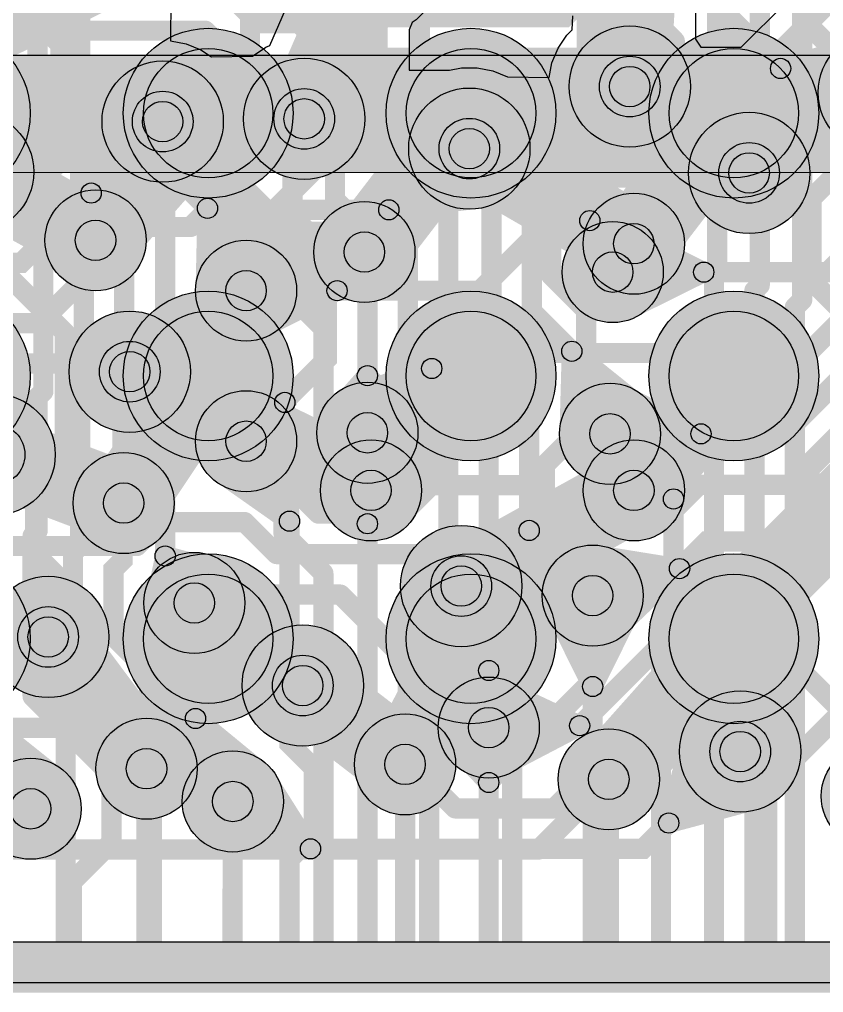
# Model space of a CAD drawing. Extents: x -8.7 to 8.7, y -8.7 to 8.7.
# Drawn here: x -1.767 to 0.222, y -8.675 to -6.268 of the extents above; entities that cross this region are included whole.
import ezdxf

# ---------------------------------------------------------------- set-up
doc = ezdxf.new("R2010")
doc.units = 0
doc.header["$MEASUREMENT"] = 0
doc.layers.get('0').update_dxf_attribs({"color": 1, "linetype": 'CONTINUOUS'})
for name, color, linetype in [('BOTTOMSOLDERMASK', 111, 'CONTINUOUS'), ('DRILL_1', 232, 'CONTINUOUS'), ('DRILL_2', 3, 'CONTINUOUS'), ('DRILL_3', 254, 'CONTINUOUS'), ('ETCHBACK_L01', 22, 'CONTINUOUS'), ('L01', 3, 'CONTINUOUS'), ('L02', 241, 'CONTINUOUS'), ('L03', 151, 'CONTINUOUS'), ('L04', 1, 'CONTINUOUS'), ('TOPSOLDERMASK', 4, 'CONTINUOUS')]:
    doc.layers.add(name, color=color, linetype=linetype)

# ---------------------------------------------------------------- blocks, each defined once
blk = doc.blocks.new('_DCODE_19')
h = blk.add_hatch(color=256)
edge = h.paths.add_edge_path()
edge.add_arc((0, 0), 0.16, 0, 360)
blk.add_circle((0, 0), 0.16)
blk = doc.blocks.new('_DCODE_20')
h = blk.add_hatch(color=256)
edge = h.paths.add_edge_path()
edge.add_arc((0, 0), 0.05, 0, 360)
blk.add_circle((0, 0), 0.05)
blk = doc.blocks.new('_DCODE_21')
h = blk.add_hatch(color=256)
edge = h.paths.add_edge_path()
edge.add_arc((0, 0), 0.075, 0, 360)
blk.add_circle((0, 0), 0.075)
blk = doc.blocks.new('_DCODE_24')
h = blk.add_hatch(color=256)
edge = h.paths.add_edge_path()
edge.add_arc((0, 0), 0.025, 0, 360)
blk.add_circle((0, 0), 0.025)
blk = doc.blocks.new('FINGER_100X250OBR_L01')
at = {"const_width": 0.04}
for points in [[(0.02, 0.035, 1), (-0.02, 0.035, 1)], [(0.02, -0.035, 1), (-0.02, -0.035, 1)]]:
    blk.add_lwpolyline(points, format="xyb", close=True, dxfattribs=at)
at = {"const_width": 0.08}
blk.add_lwpolyline([(0, -0.035), (0, 0.035)], dxfattribs=at)
blk = doc.blocks.new('_DCODE_23')
h = blk.add_hatch(color=256)
edge = h.paths.add_edge_path()
edge.add_arc((0, 0), 0.125, 0, 360)
blk.add_circle((0, 0), 0.125)
blk = doc.blocks.new('_DCODE_40')
h = blk.add_hatch(color=256)
edge = h.paths.add_edge_path()
edge.add_arc((0, 0), 0.15, 0, 360)
blk.add_circle((0, 0), 0.15)
blk = doc.blocks.new('_DCODE_47')
h = blk.add_hatch(color=256)
edge = h.paths.add_edge_path()
edge.add_arc((0, 0), 0.21, 0, 360)
blk.add_circle((0, 0), 0.21)
blk = doc.blocks.new('FINGER_100X250OBR_TOPSOLDERMASK')
at = {"const_width": 0.12}
for points in [[(0.06, 0.025, 1), (-0.06, 0.025, 1)], [(0.06, -0.025, 1), (-0.06, -0.025, 1)]]:
    blk.add_lwpolyline(points, format="xyb", close=True, dxfattribs=at)
at = {"const_width": 0.24}
blk.add_lwpolyline([(0, -0.025), (0, 0.025)], dxfattribs=at)

msp = doc.modelspace()

# ---------------------------------------------------------------- hatches: boundary and pattern name
at = {"layer": 'BOTTOMSOLDERMASK'}
msp.add_hatch(color=256, dxfattribs=at).paths.add_polyline_path([(7.85, -8.55), (-7.6, -8.55), (-7.6, -8.65), (7.85, -8.65)])
at = {"layer": 'ETCHBACK_L01'}
msp.add_hatch(color=256, dxfattribs=at).paths.add_polyline_path([(7.6, -8.55), (-7.6, -8.55), (-7.6, -8.65), (7.6, -8.65)])
at = {"layer": 'TOPSOLDERMASK'}
msp.add_hatch(color=256, dxfattribs=at).paths.add_polyline_path([(-5.82213, 5.85628), (-5.94736, 5.8366), (-6.62182, 4.80612), (-6.62004, 4.71309), (-6.61635, 4.71188), (-6.61641, 3.82778), (-6.6466, 3.82778), (-6.6471, -4.03837), (-6.61589, -4.03837), (-6.61592, -4.52879), (-6.6172, -4.52906), (-6.6172, -4.60695), (-5.86027, -5.83361), (-4.36774, -6.64124), (-4.36859, -6.64603), (4.07308, -6.64657), (4.06789, -6.61715), (5.53415, -5.73635), (5.53766, -5.63462), (5.44294, -5.50658), (5.34647, -5.50307), (3.90162, -6.35761), (-4.2364, -6.35707), (-4.2357, -6.35554), (-4.30835, -6.28289), (-5.6105, -5.62135), (-6.32696, -4.48393), (-6.32692, -3.89874), (-6.35709, -3.90406), (-6.35708, -3.78827), (-6.36165, -3.76533), (-6.36165, -3.73085), (-6.35708, -3.70789), (-6.35669, 2.45571), (-6.36163, 2.48054), (-6.36163, 2.51502), (-6.35668, 2.53988), (-6.35661, 3.72058), (-6.32642, 3.72058), (-6.32641, 3.88905), (-6.33143, 3.91427), (-6.33143, 3.94875), (-6.3264, 3.974), (-6.32636, 4.63291), (-6.32689, 4.63316), (-5.70048, 5.65949), (-5.70048, 5.75788)])

# ---------------------------------------------------------------- linework, layer by layer
at = {"layer": 'BOTTOMSOLDERMASK'}
msp.add_lwpolyline([(7.85, -8.55), (-7.6, -8.55), (-7.6, -8.65), (7.85, -8.65)], close=True, dxfattribs=at)
at = {"layer": 'ETCHBACK_L01'}
msp.add_lwpolyline([(7.6, -8.55), (-7.6, -8.55), (-7.6, -8.65), (7.6, -8.65)], close=True, dxfattribs=at)
at = {"layer": 'L01', "const_width": 0.05}
for points in [[(-0.14602, -6.32162), (-0.47561, -5.99203)], [(-1.72177, -6.50172), (-1.72177, -6.02164)], [(-0.25107, -6.35801), (-0.57561, -6.03347)], [(-1.61672, -6.50172), (-1.61672, -6.05418)], [(-0.16728, -6.10637), (-0.04096, -6.23269), (-0.04096, -6.50183)], [(-1.19652, -6.50175), (-1.19652, -6.11622)], [(0.16914, -6.50184), (0.16914, -6.1176)], [(-0.77632, -6.50178), (-0.77632, -6.19059)], [(0.06409, -6.50183), (0.06409, -6.1963)], [(-0.88137, -6.50177), (-0.88137, -6.24055)], [(-0.14602, -6.50182), (-0.14602, -6.32162)], [(-0.25107, -6.50181), (-0.25107, -6.35801)], [(-1.72177, -6.50172), (-1.72177, -6.84282)], [(-1.61672, -6.50172), (-1.61672, -6.80643)], [(-1.53413, -7.7942), (-1.53413, -7.62847), (-1.51167, -7.60601), (-1.51167, -7.27552), (-1.50755, -7.2714), (-1.50755, -6.77416), (-1.51167, -6.77004), (-1.51167, -6.50173)], [(-1.40662, -6.50174), (-1.40662, -6.72759)], [(-1.30157, -6.73525), (-1.30157, -6.50174)], [(-1.11026, -7.21544), (-1.10615, -7.21133), (-1.10615, -7.20767), (-1.00615, -7.10767), (-1.00615, -6.8408), (-1.09147, -6.75548), (-1.09147, -6.50176)], [(-0.90615, -7.14919), (-0.90615, -6.7941), (-0.98642, -6.71383), (-0.98642, -6.50176)], [(-0.77632, -6.50178), (-0.77632, -6.60764)], [(-0.60615, -7.16623), (-0.70615, -7.06623), (-0.70615, -6.67891), (-0.67632, -6.64908), (-0.67632, -6.64518), (-0.67127, -6.64013), (-0.67127, -6.50179)], [(-0.50615, -7.12479), (-0.59942, -7.03152), (-0.59942, -6.7203), (-0.56622, -6.6871), (-0.56622, -6.50179)], [(-0.49942, -6.99008), (-0.49942, -6.76174), (-0.46622, -6.72854), (-0.46622, -6.72706), (-0.46117, -6.72201), (-0.46117, -6.5018)], [(-0.35612, -6.50181), (-0.35612, -6.76571)], [(-0.04096, -6.50183), (-0.04096, -6.88913)], [(0.06409, -6.50183), (0.06409, -6.92552)], [(0.16914, -6.50184), (0.16914, -6.96191)], [(-0.77632, -6.60764), (-0.80615, -6.63747)], [(-0.80615, -6.63747), (-0.80615, -7.10767)], [(-1.40662, -6.72759), (-1.40615, -6.72806)], [(-1.40615, -6.72806), (-1.40615, -7.59523)], [(-1.61672, -6.80643), (-1.60755, -6.8156)], [(-1.60755, -6.8156), (-1.60755, -7.22996)], [(-1.72177, -6.84282), (-1.70755, -6.85704)], [(-1.70755, -6.85704), (-1.70755, -7.18852)], [(-0.04096, -6.88913), (-0.04907, -6.89724)], [(-0.04907, -6.89724), (-0.04907, -8.65)], [(0.06409, -6.92552), (0.05093, -6.93868)], [(0.05093, -6.93868), (0.05093, -8.65)], [(0.16914, -6.96191), (0.15093, -6.98012)], [(0.15093, -6.98012), (0.15093, -8.65)], [(-0.4006, -7.0889), (-0.49942, -6.99008)], [(-0.80615, -7.10767), (-0.70615, -7.20767)], [(-0.50615, -7.53203), (-0.50615, -7.12479)], [(-0.60615, -7.87846), (-0.60615, -7.16623)], [(-1.70755, -7.18852), (-1.72177, -7.20274)], [(-1.72177, -7.20274), (-1.72177, -7.53322)], [(-0.70615, -7.20767), (-0.70615, -7.83673)], [(-1.60755, -7.22996), (-1.61672, -7.23913)], [(-1.61672, -7.23913), (-1.61672, -7.56962)], [(-0.14907, -7.45421), (-0.14907, -7.77598), (-0.18008, -7.80699), (-0.18008, -8.65)], [(-1.09893, -7.50914), (-1.09893, -8.05968), (-1.03903, -8.11958), (-1.03903, -8.2853), (-1.09893, -8.3452), (-1.09893, -8.65)], [(-1.72177, -7.53322), (-1.73413, -7.54558)], [(-0.90615, -7.51553), (-0.90615, -8.65)], [(-1.73413, -7.54558), (-1.73413, -7.94256)], [(-1.61672, -7.56962), (-1.63413, -7.58703)], [(-1.63413, -7.58703), (-1.63413, -7.90112)], [(-1.33116, -7.99717), (-1.53413, -7.7942)], [(-0.70615, -7.83673), (-0.80615, -7.93673)], [(-1.63413, -7.90112), (-1.43903, -8.09622)], [(-0.34907, -7.91812), (-0.34907, -8.65)], [(-1.73413, -7.94256), (-1.53903, -8.13766)], [(-0.80615, -7.93673), (-0.80615, -8.10245)], [(-1.43903, -8.09622), (-1.43903, -8.64899)], [(-0.80615, -8.10245), (-0.75356, -8.15504)], [(-1.53903, -8.13766), (-1.53903, -8.30338)], [(-0.75356, -8.15504), (-0.75356, -8.65)], [(-0.60615, -8.15542), (-0.60615, -8.65)], [(-1.23903, -8.20244), (-1.24004, -8.65)], [(-1.53903, -8.30338), (-1.63729, -8.40164)], [(-1.63729, -8.40164), (-1.63729, -8.65)], [(8.65, -8.65), (-8.65, -8.65)], [(-1.43903, -8.64899), (-1.44004, -8.65)]]:
    msp.add_lwpolyline(points, dxfattribs=at)
at = {"layer": 'L01', "const_width": 0.025}
for points in [[(-0.13352, -6.32162, 1), (-0.15852, -6.32162, 1)], [(-0.13352, -6.32162, 1), (-0.15852, -6.32162, 1)], [(-0.23857, -6.35801, 1), (-0.26357, -6.35801, 1)], [(-0.23857, -6.35801, 1), (-0.26357, -6.35801, 1)], [(-1.70927, -6.50172, 1), (-1.73427, -6.50172, 1)], [(-1.70927, -6.50172, 1), (-1.73427, -6.50172, 1)], [(-1.60422, -6.50172, 1), (-1.62922, -6.50172, 1)], [(-1.60422, -6.50172, 1), (-1.62922, -6.50172, 1)], [(-1.49917, -6.50173, 1), (-1.52417, -6.50173, 1)], [(-1.39412, -6.50174, 1), (-1.41912, -6.50174, 1)], [(-1.28907, -6.50174, 1), (-1.31407, -6.50174, 1)], [(-1.18402, -6.50175, 1), (-1.20902, -6.50175, 1)], [(-1.07897, -6.50176, 1), (-1.10397, -6.50176, 1)], [(-0.97392, -6.50176, 1), (-0.99892, -6.50176, 1)], [(-0.86887, -6.50177, 1), (-0.89387, -6.50177, 1)], [(-0.76382, -6.50178, 1), (-0.78882, -6.50178, 1)], [(-0.76382, -6.50178, 1), (-0.78882, -6.50178, 1)], [(-0.65877, -6.50179, 1), (-0.68377, -6.50179, 1)], [(-0.55372, -6.50179, 1), (-0.57872, -6.50179, 1)], [(-0.44867, -6.5018, 1), (-0.47367, -6.5018, 1)], [(-0.34362, -6.50181, 1), (-0.36862, -6.50181, 1)], [(-0.23857, -6.50181, 1), (-0.26357, -6.50181, 1)], [(-0.13352, -6.50182, 1), (-0.15852, -6.50182, 1)], [(-0.02846, -6.50183, 1), (-0.05346, -6.50183, 1)], [(-0.02846, -6.50183, 1), (-0.05346, -6.50183, 1)], [(0.07659, -6.50183, 1), (0.05159, -6.50183, 1)], [(0.07659, -6.50183, 1), (0.05159, -6.50183, 1)], [(0.18164, -6.50184, 1), (0.15664, -6.50184, 1)], [(0.18164, -6.50184, 1), (0.15664, -6.50184, 1)], [(-0.76382, -6.60764, 1), (-0.78882, -6.60764, 1)], [(-0.79365, -6.63747, 1), (-0.81865, -6.63747, 1)], [(-1.39412, -6.72759, 1), (-1.41912, -6.72759, 1)], [(-1.39412, -6.72759, 1), (-1.41912, -6.72759, 1)], [(-1.39365, -6.72806, 1), (-1.41865, -6.72806, 1)], [(-1.39365, -6.72806, 1), (-1.41865, -6.72806, 1)], [(-1.28907, -6.73525, 1), (-1.31407, -6.73525, 1)], [(-0.34362, -6.76571, 1), (-0.36862, -6.76571, 1)], [(-1.60422, -6.80643, 1), (-1.62922, -6.80643, 1)], [(-1.59505, -6.8156, 1), (-1.62005, -6.8156, 1)], [(-1.70927, -6.84282, 1), (-1.73427, -6.84282, 1)], [(-1.69505, -6.85704, 1), (-1.72005, -6.85704, 1)], [(-0.03657, -6.89724, 1), (-0.06157, -6.89724, 1)], [(-0.02846, -6.88913, 1), (-0.05346, -6.88913, 1)], [(0.07659, -6.92552, 1), (0.05159, -6.92552, 1)], [(0.06343, -6.93868, 1), (0.03843, -6.93868, 1)], [(0.16343, -6.98012, 1), (0.13843, -6.98012, 1)], [(0.18164, -6.96191, 1), (0.15664, -6.96191, 1)], [(-0.48692, -6.99008, 1), (-0.51192, -6.99008, 1)], [(-0.48692, -6.99008, 1), (-0.51192, -6.99008, 1)], [(-0.3881, -7.0889, 1), (-0.4131, -7.0889, 1)], [(-0.79365, -7.10767, 1), (-0.81865, -7.10767, 1)], [(-0.49365, -7.12479, 1), (-0.51865, -7.12479, 1)], [(-0.49365, -7.12479, 1), (-0.51865, -7.12479, 1)], [(-0.89365, -7.14919, 1), (-0.91865, -7.14919, 1)], [(-0.59365, -7.16623, 1), (-0.61865, -7.16623, 1)], [(-0.59365, -7.16623, 1), (-0.61865, -7.16623, 1)], [(-1.69505, -7.18852, 1), (-1.72005, -7.18852, 1)], [(-1.70927, -7.20274, 1), (-1.73427, -7.20274, 1)], [(-1.09776, -7.21544, 1), (-1.12276, -7.21544, 1)], [(-0.69365, -7.20767, 1), (-0.71865, -7.20767, 1)], [(-1.60422, -7.23913, 1), (-1.62922, -7.23913, 1)], [(-1.59505, -7.22996, 1), (-1.62005, -7.22996, 1)], [(-0.13657, -7.45421, 1), (-0.16157, -7.45421, 1)], [(-1.08643, -7.50914, 1), (-1.11143, -7.50914, 1)], [(-1.70927, -7.53322, 1), (-1.73427, -7.53322, 1)], [(-0.89365, -7.51553, 1), (-0.91865, -7.51553, 1)], [(-0.49365, -7.53203, 1), (-0.51865, -7.53203, 1)], [(-1.72163, -7.54558, 1), (-1.74663, -7.54558, 1)], [(-1.60422, -7.56962, 1), (-1.62922, -7.56962, 1)], [(-1.62163, -7.58703, 1), (-1.64663, -7.58703, 1)], [(-1.39365, -7.59523, 1), (-1.41865, -7.59523, 1)], [(-1.52163, -7.7942, 1), (-1.54663, -7.7942, 1)], [(-1.52163, -7.7942, 1), (-1.54663, -7.7942, 1)], [(-0.69365, -7.83673, 1), (-0.71865, -7.83673, 1)], [(-0.59365, -7.87846, 1), (-0.61865, -7.87846, 1)], [(-1.62163, -7.90112, 1), (-1.64663, -7.90112, 1)], [(-0.33657, -7.91812, 1), (-0.36157, -7.91812, 1)], [(-1.72163, -7.94256, 1), (-1.74663, -7.94256, 1)], [(-0.79365, -7.93673, 1), (-0.81865, -7.93673, 1)], [(-1.31866, -7.99717, 1), (-1.34366, -7.99717, 1)], [(-1.42653, -8.09622, 1), (-1.45153, -8.09622, 1)], [(-0.79365, -8.10245, 1), (-0.81865, -8.10245, 1)], [(-1.52653, -8.13766, 1), (-1.55153, -8.13766, 1)], [(-0.74106, -8.15504, 1), (-0.76606, -8.15504, 1)], [(-0.59365, -8.15542, 1), (-0.61865, -8.15542, 1)], [(-1.22653, -8.20244, 1), (-1.25153, -8.20244, 1)], [(-1.52653, -8.30338, 1), (-1.55153, -8.30338, 1)], [(-1.62479, -8.40164, 1), (-1.64979, -8.40164, 1)], [(-1.62479, -8.65, 1), (-1.64979, -8.65, 1)], [(-1.42754, -8.65, 1), (-1.45254, -8.65, 1)], [(-1.42653, -8.64899, 1), (-1.45153, -8.64899, 1)], [(-1.42653, -8.64899, 1), (-1.45153, -8.64899, 1)], [(-1.22754, -8.65, 1), (-1.25254, -8.65, 1)], [(-1.08643, -8.65, 1), (-1.11143, -8.65, 1)], [(-0.89365, -8.65, 1), (-0.91865, -8.65, 1)], [(-0.74106, -8.65, 1), (-0.76606, -8.65, 1)], [(-0.59365, -8.65, 1), (-0.61865, -8.65, 1)], [(-0.33657, -8.65, 1), (-0.36157, -8.65, 1)], [(-0.16758, -8.65, 1), (-0.19258, -8.65, 1)], [(-0.03657, -8.65, 1), (-0.06157, -8.65, 1)], [(0.06343, -8.65, 1), (0.03843, -8.65, 1)], [(0.16343, -8.65, 1), (0.13843, -8.65, 1)]]:
    msp.add_lwpolyline(points, format="xyb", close=True, dxfattribs=at)
at = {"layer": 'L01'}
for points in [[(-1.33112, -6.93618), (-1.32656, -6.73468), (-1.12831, -6.84121), (-1.286, -6.71569)], [(-0.34604, -6.74283), (-0.25156, -6.78444), (-0.37986, -6.75788), (-0.41219, -6.85593)], [(-0.4311, -7.2897), (-0.42559, -7.08822), (-0.22784, -7.19569), (-0.38494, -7.06941)], [(-0.99502, -7.21176), (-0.92486, -7.13261), (-0.81728, -7.21176), (-0.88744, -7.13261)], [(-1.20877, -7.19261), (-1.11081, -7.19045), (-1.08743, -7.31395), (-1.08527, -7.21599)], [(-0.18719, -7.25473), (-0.12528, -7.44653), (-0.34753, -7.41107), (-0.15735, -7.4778)], [(-1.08123, -7.30681), (-1.07395, -7.50824), (-1.27812, -7.41353), (-1.11332, -7.52958)], [(-0.79417, -7.34608), (-0.88375, -7.52664), (-1.01813, -7.34608), (-0.92855, -7.52664)], [(-0.46803, -7.73151), (-0.52994, -7.53971), (-0.30769, -7.57517), (-0.49787, -7.50844)], [(-1.39974, -7.57107), (-1.30367, -7.59656), (-1.43065, -7.59024), (-1.45049, -7.68763)], [(-0.23709, -7.74867), (-0.32667, -7.92923), (-0.46105, -7.74867), (-0.37147, -7.92923)], [(-0.69491, -7.9407), (-0.62484, -7.86185), (-0.51739, -7.9407), (-0.58746, -7.86185)], [(-1.36394, -8.1976), (-1.35614, -7.9962), (-1.15962, -8.1059), (-1.31528, -7.97786)], [(-1.81854, -7.99707), (-1.66103, -8.12284), (-1.85913, -8.01601), (-1.86399, -8.21751)], [(-0.52022, -8.10155), (-0.58806, -8.17267), (-0.69208, -8.10155), (-0.62424, -8.17267)]]:
    msp.add_solid(points, dxfattribs=at)
at = {"layer": 'L02'}
for points, const_width in [([(5.17212, -4.76095), (5.09621, -4.83686), (5.06695, -4.83686), (4.88905, -5.01476), (4.88905, -5.96258), (4.19018, -6.66145), (3.46791, -6.66145), (3.42428, -6.70508), (2.37313, -6.70508), (2.26617, -6.59812), (1.01916, -6.59812), (0.91989, -6.69739), (0.7212, -6.69739), (0.12547, -7.29312), (-0.08115, -7.29312)], 0.05), ([(-0.07442, -6.89312), (0.23222, -6.89312), (0.61684, -6.5085), (0.61684, -6.36116), (0.77114, -6.20686), (1.11214, -6.20686), (1.40374, -5.91526), (1.40374, -5.87976), (1.47583, -5.80767), (1.47583, -5.46765), (1.67152, -5.27196), (1.67152, -5.17484), (1.81788, -5.02848), (1.98972, -5.02848), (2.1983, -5.23706), (3.98352, -5.23706), (4.17122, -5.04936), (4.17122, -4.87439)], 0.05), ([(5.03573, -5.2787), (5.03573, -5.95734), (4.23162, -6.76145), (3.52888, -6.76145), (3.48525, -6.80508), (2.33169, -6.80508), (2.22473, -6.69812), (1.06347, -6.69812), (0.82962, -6.93197), (0.82962, -7.2458), (0.6647, -7.41072), (0.29682, -7.41072), (0.14823, -7.55931), (-0.06706, -7.55931), (-0.13418, -7.62643)], 0.05), ([(-1.31165, -6.00109), (-1.15052, -6.16222), (-0.95462, -6.16222), (-0.8541, -6.26274), (-0.41813, -6.26274), (-0.36456, -6.20917), (-0.06448, -6.20917), (0.11567, -6.38932)], 0.05), ([(-1.77962, -6.05606), (-1.63986, -6.19582), (-1.25836, -6.19582), (-1.177, -6.27718), (-0.9811, -6.27718), (-0.89554, -6.36274), (-0.32877, -6.36274), (-0.25734, -6.43417)], 0.05), ([(-1.30765, -6.29582), (-1.95123, -6.29582)], 0.05), ([(-1.08946, -6.51401), (-1.30765, -6.29582)], 0.05), ([(-0.74705, -7.13143), (-0.70874, -7.09312), (0.18404, -7.09312), (0.72812, -6.54904), (0.74716, -6.54904), (0.86139, -6.43481)], 0.05), ([(-1.06247, -6.51401), (-1.08946, -6.51401)], 0.05), ([(-0.34833, -6.65917), (-0.62817, -6.93901)], 0.05), ([(-0.16414, -6.65917), (-0.34833, -6.65917)], 0.05), ([(-0.15274, -6.64777), (-0.16414, -6.65917)], 0.05), ([(0.03785, -6.64777), (-0.15274, -6.64777)], 0.05), ([(-2.48385, -6.82278), (-2.02206, -6.82278), (-1.97452, -6.87032), (-1.76197, -6.87032), (-1.58925, -6.6976)], 0.05), ([(-1.34326, -6.78143), (-1.30084, -6.73901)], 0.05), ([(-1.30084, -6.73901), (-0.85313, -6.73901)], 0.05), ([(-1.71688, -7.01938), (-1.47893, -6.78143)], 0.05), ([(-1.47893, -6.78143), (-1.34326, -6.78143)], 0.05), ([(-0.62817, -6.93901), (-0.98115, -6.93901)], 0.05), ([(-1.95755, -7.01938), (-1.71688, -7.01938)], 0.05), ([(-2.3755, -7.24641), (-2.04832, -7.24641), (-1.92129, -7.11938), (-1.51398, -7.11938), (-1.49394, -7.13942)], 0.05), ([(0.14699, -7.41911), (0.36446, -7.20164)], 0.05), ([(-1.20615, -7.31133), (-1.02695, -7.49053)], 0.05), ([(-0.81812, -7.49053), (-0.74754, -7.41995)], 0.05), ([(-0.74754, -7.41995), (-0.50664, -7.41995)], 0.05), ([(-0.50664, -7.41995), (-0.43347, -7.49312)], 0.05), ([(-0.15969, -7.49312), (-0.08568, -7.41911)], 0.05), ([(-0.08568, -7.41911), (0.14699, -7.41911)], 0.05), ([(-1.02695, -7.49053), (-0.81812, -7.49053)], 0.05), ([(-0.43347, -7.49312), (-0.15969, -7.49312)], 0.05), ([(-1.417, -7.51133), (-1.47619, -7.57052)], 0.05), ([(-1.20999, -7.51133), (-1.417, -7.51133)], 0.05), ([(-1.13079, -7.59053), (-1.20999, -7.51133)], 0.05), ([(0.33826, -7.51072), (0.09502, -7.75396)], 0.05), ([(-1.47619, -7.57052), (-1.90088, -7.57052)], 0.05), ([(-0.75315, -7.59053), (-1.13079, -7.59053)], 0.05), ([(-0.67407, -7.66961), (-0.75315, -7.59053)], 0.05), ([(-1.20478, -7.71134), (-1.18413, -7.69069)], 0.05), ([(-1.18413, -7.69069), (-0.97287, -7.69069)], 0.05), ([(-0.97287, -7.69069), (-0.80615, -7.85741)], 0.05), ([(-1.33413, -7.71134), (-1.20478, -7.71134)], 0.05), ([(-0.12027, -7.75396), (-0.3812, -8.01489)], 0.05), ([(0.09502, -7.75396), (-0.12027, -7.75396)], 0.05), ([(-1.69568, -7.79552), (-1.87068, -7.85327)], 0.05), ([(-0.80615, -7.85741), (-0.80615, -8.10245)], 0.05), ([(-0.44446, -8.21959), (-0.07883, -7.85396)], 0.05), ([(-0.07883, -7.85396), (0.14208, -7.85396)], 0.05), ([(0.14208, -7.85396), (0.39293, -8.10481)], 0.05), ([(-1.40456, -7.91569), (-1.50939, -8.02052)], 0.05), ([(-1.06607, -7.91569), (-1.40456, -7.91569)], 0.05), ([(-1.50939, -8.02052), (-1.79299, -8.02052)], 0.05), ([(-0.80615, -8.10245), (-0.68901, -8.21959)], 0.05), ([(-1.73903, -8.22052), (-2.0254, -8.19926)], 0.2), ([(-0.68901, -8.21959), (-0.44446, -8.21959)], 0.05), ([(-0.16099, -8.25574), (-0.22484, -8.31959), (-1.04693, -8.31959)], 0.05), ([(8.65, -8.65), (-8.65, -8.65)], 0.05)]:
    msp.add_lwpolyline(points, dxfattribs=dict(at, const_width=const_width))
for points, const_width in [([(-1.29515, -6.29582, 1), (-1.32015, -6.29582, 1)], 0.025), ([(-1.29515, -6.29582, 1), (-1.32015, -6.29582, 1)], 0.025), ([(0.12817, -6.38932, 1), (0.10317, -6.38932, 1)], 0.025), ([(-0.24484, -6.43417, 1), (-0.26984, -6.43417, 1)], 0.025), ([(-1.07696, -6.51401, 1), (-1.10196, -6.51401, 1)], 0.025), ([(-1.07696, -6.51401, 1), (-1.10196, -6.51401, 1)], 0.025), ([(-1.04997, -6.51401, 1), (-1.07497, -6.51401, 1)], 0.025), ([(-0.33583, -6.65917, 1), (-0.36083, -6.65917, 1)], 0.025), ([(-0.33583, -6.65917, 1), (-0.36083, -6.65917, 1)], 0.025), ([(-0.15164, -6.65917, 1), (-0.17664, -6.65917, 1)], 0.025), ([(-0.15164, -6.65917, 1), (-0.17664, -6.65917, 1)], 0.025), ([(-0.14024, -6.64777, 1), (-0.16524, -6.64777, 1)], 0.025), ([(-0.14024, -6.64777, 1), (-0.16524, -6.64777, 1)], 0.025), ([(0.05035, -6.64777, 1), (0.02535, -6.64777, 1)], 0.025), ([(-1.57675, -6.6976, 1), (-1.60175, -6.6976, 1)], 0.025), ([(-1.28834, -6.73901, 1), (-1.31334, -6.73901, 1)], 0.025), ([(-1.28834, -6.73901, 1), (-1.31334, -6.73901, 1)], 0.025), ([(-0.84063, -6.73901, 1), (-0.86563, -6.73901, 1)], 0.025), ([(-1.46643, -6.78143, 1), (-1.49143, -6.78143, 1)], 0.025), ([(-1.46643, -6.78143, 1), (-1.49143, -6.78143, 1)], 0.025), ([(-1.33076, -6.78143, 1), (-1.35576, -6.78143, 1)], 0.025), ([(-1.33076, -6.78143, 1), (-1.35576, -6.78143, 1)], 0.025), ([(-0.06192, -6.89312, 1), (-0.08692, -6.89312, 1)], 0.025), ([(-0.96865, -6.93901, 1), (-0.99365, -6.93901, 1)], 0.025), ([(-0.61567, -6.93901, 1), (-0.64067, -6.93901, 1)], 0.025), ([(-0.61567, -6.93901, 1), (-0.64067, -6.93901, 1)], 0.025), ([(-1.70438, -7.01938, 1), (-1.72938, -7.01938, 1)], 0.025), ([(-1.70438, -7.01938, 1), (-1.72938, -7.01938, 1)], 0.025), ([(-1.48144, -7.13942, 1), (-1.50644, -7.13942, 1)], 0.025), ([(-0.73455, -7.13143, 1), (-0.75955, -7.13143, 1)], 0.025), ([(-0.06865, -7.29312, 1), (-0.09365, -7.29312, 1)], 0.025), ([(-1.19365, -7.31133, 1), (-1.21865, -7.31133, 1)], 0.025), ([(-0.73504, -7.41995, 1), (-0.76004, -7.41995, 1)], 0.025), ([(-0.73504, -7.41995, 1), (-0.76004, -7.41995, 1)], 0.025), ([(-0.49414, -7.41995, 1), (-0.51914, -7.41995, 1)], 0.025), ([(-0.49414, -7.41995, 1), (-0.51914, -7.41995, 1)], 0.025), ([(-0.07318, -7.41911, 1), (-0.09818, -7.41911, 1)], 0.025), ([(-0.07318, -7.41911, 1), (-0.09818, -7.41911, 1)], 0.025), ([(0.15949, -7.41911, 1), (0.13449, -7.41911, 1)], 0.025), ([(0.15949, -7.41911, 1), (0.13449, -7.41911, 1)], 0.025), ([(-1.01445, -7.49053, 1), (-1.03945, -7.49053, 1)], 0.025), ([(-1.01445, -7.49053, 1), (-1.03945, -7.49053, 1)], 0.025), ([(-0.80562, -7.49053, 1), (-0.83062, -7.49053, 1)], 0.025), ([(-0.80562, -7.49053, 1), (-0.83062, -7.49053, 1)], 0.025), ([(-0.42097, -7.49312, 1), (-0.44597, -7.49312, 1)], 0.025), ([(-0.42097, -7.49312, 1), (-0.44597, -7.49312, 1)], 0.025), ([(-0.14719, -7.49312, 1), (-0.17219, -7.49312, 1)], 0.025), ([(-0.14719, -7.49312, 1), (-0.17219, -7.49312, 1)], 0.025), ([(-1.4045, -7.51133, 1), (-1.4295, -7.51133, 1)], 0.025), ([(-1.19749, -7.51133, 1), (-1.22249, -7.51133, 1)], 0.025), ([(-1.46369, -7.57052, 1), (-1.48869, -7.57052, 1)], 0.025), ([(-1.11829, -7.59053, 1), (-1.14329, -7.59053, 1)], 0.025), ([(-0.74065, -7.59053, 1), (-0.76565, -7.59053, 1)], 0.025), ([(-0.12168, -7.62643, 1), (-0.14668, -7.62643, 1)], 0.025), ([(-0.66157, -7.66961, 1), (-0.68657, -7.66961, 1)], 0.025), ([(-1.17163, -7.69069, 1), (-1.19663, -7.69069, 1)], 0.025), ([(-1.17163, -7.69069, 1), (-1.19663, -7.69069, 1)], 0.025), ([(-0.96037, -7.69069, 1), (-0.98537, -7.69069, 1)], 0.025), ([(-0.96037, -7.69069, 1), (-0.98537, -7.69069, 1)], 0.025), ([(-1.32163, -7.71134, 1), (-1.34663, -7.71134, 1)], 0.025), ([(-1.19228, -7.71134, 1), (-1.21728, -7.71134, 1)], 0.025), ([(-1.19228, -7.71134, 1), (-1.21728, -7.71134, 1)], 0.025), ([(-0.10777, -7.75396, 1), (-0.13277, -7.75396, 1)], 0.025), ([(-0.10777, -7.75396, 1), (-0.13277, -7.75396, 1)], 0.025), ([(0.10752, -7.75396, 1), (0.08252, -7.75396, 1)], 0.025), ([(0.10752, -7.75396, 1), (0.08252, -7.75396, 1)], 0.025), ([(-1.68318, -7.79552, 1), (-1.70818, -7.79552, 1)], 0.025), ([(-0.79365, -7.85741, 1), (-0.81865, -7.85741, 1)], 0.025), ([(-0.79365, -7.85741, 1), (-0.81865, -7.85741, 1)], 0.025), ([(-0.06633, -7.85396, 1), (-0.09133, -7.85396, 1)], 0.025), ([(-0.06633, -7.85396, 1), (-0.09133, -7.85396, 1)], 0.025), ([(0.15458, -7.85396, 1), (0.12958, -7.85396, 1)], 0.025), ([(0.15458, -7.85396, 1), (0.12958, -7.85396, 1)], 0.025), ([(-1.39206, -7.91569, 1), (-1.41706, -7.91569, 1)], 0.025), ([(-1.39206, -7.91569, 1), (-1.41706, -7.91569, 1)], 0.025), ([(-1.05357, -7.91569, 1), (-1.07857, -7.91569, 1)], 0.025), ([(-0.3687, -8.01489, 1), (-0.3937, -8.01489, 1)], 0.025), ([(-1.49689, -8.02052, 1), (-1.52189, -8.02052, 1)], 0.025), ([(-1.49689, -8.02052, 1), (-1.52189, -8.02052, 1)], 0.025), ([(-0.79365, -8.10245, 1), (-0.81865, -8.10245, 1)], 0.025), ([(-0.79365, -8.10245, 1), (-0.81865, -8.10245, 1)], 0.025), ([(-1.68903, -8.22052, 1), (-1.78903, -8.22052, 1)], 0.1), ([(-0.67651, -8.21959, 1), (-0.70151, -8.21959, 1)], 0.025), ([(-0.67651, -8.21959, 1), (-0.70151, -8.21959, 1)], 0.025), ([(-0.43196, -8.21959, 1), (-0.45696, -8.21959, 1)], 0.025), ([(-0.43196, -8.21959, 1), (-0.45696, -8.21959, 1)], 0.025), ([(-0.14849, -8.25574, 1), (-0.17349, -8.25574, 1)], 0.025), ([(-1.03443, -8.31959, 1), (-1.05943, -8.31959, 1)], 0.025)]:
    msp.add_lwpolyline(points, format="xyb", close=True, dxfattribs=dict(at, const_width=const_width))
for points in [[(0.10866, -6.36532), (0.31649, -6.30462), (0.09839, -6.40739), (0.25488, -6.55702)], [(-1.6134, -6.69113), (-1.55736, -6.482), (-1.58278, -6.72175), (-1.37365, -6.66571)], [(-0.87618, -6.72934), (-0.7924, -6.52969), (-0.84998, -6.76381), (-0.63519, -6.73655)], [(-0.24387, -6.78114), (-0.06331, -6.87072), (-0.24387, -7.0051), (-0.06331, -6.91552)], [(-0.97004, -6.96141), (-1.1506, -7.05099), (-0.97004, -6.91661), (-1.1506, -6.82703)], [(-0.94605, -7.17207), (-0.75503, -7.10774), (-0.78769, -7.33043), (-0.72336, -7.13941)], [(-0.07004, -7.31552), (-0.2506, -7.4051), (-0.07004, -7.27072), (-0.2506, -7.18114)], [(-0.11693, -7.64453), (-0.26282, -7.7836), (-0.13021, -7.60175), (-0.3292, -7.56971)], [(-0.36962, -8.03705), (-0.54827, -8.13038), (-0.37056, -7.99227), (-0.55295, -7.90648)], [(0.05461, -8.22385), (-0.15452, -8.27989), (-0.1291, -8.04014), (-0.18514, -8.24927)], [(-1.0491, -8.3445), (-1.2499, -8.32697), (-1.02578, -8.30625), (-1.1333, -8.13576)]]:
    msp.add_solid(points, dxfattribs=at)
at = {"layer": 'L03'}
for points, const_width in [([(-0.25734, -6.43417), (-0.23777, -6.08777)], 0.2), ([(-2.16836, -6.43738), (-1.54721, -6.13313)], 0.2), ([(-1.06247, -6.51401), (-0.89721, -6.13313)], 0.2), ([(0.03785, -6.42365), (0.3379, -6.1236)], 0.05), ([(0.03785, -6.64777), (0.03785, -6.42365)], 0.05), ([(-1.41247, -6.52082), (-1.33747, -6.58997)], 0.15), ([(-0.24724, -6.82289), (-0.65409, -6.58774)], 0.2), ([(-1.33747, -6.58997), (-1.33747, -6.62793)], 0.15), ([(-1.88132, -6.64532), (-1.5785, -6.81442)], 0.2), ([(-1.33747, -6.62793), (-1.26943, -6.69598)], 0.15), ([(-1.26943, -6.69598), (-1.12205, -6.84335)], 0.15), ([(-1.12205, -6.84335), (-0.91349, -6.84335)], 0.15), ([(-1.49394, -7.13942), (-0.89721, -7.43313)], 0.2), ([(-1.82809, -7.34438), (-1.50895, -7.46443)], 0.2), ([(-0.67407, -7.66961), (-0.24721, -7.43313)], 0.2), ([(0.30718, -7.43889), (0.01579, -7.73028)], 0.2), ([(0.39895, -7.43889), (0.30718, -7.43889)], 0.2), ([(0.01579, -7.73028), (0.01579, -8.07896)], 0.2), ([(-1.69568, -7.79552), (-1.4524, -8.12142)], 0.2), ([(-1.06607, -7.91569), (-0.81304, -8.11075)], 0.2), ([(-0.30921, -8.14763), (-0.483, -8.32142)], 0.05), ([(-0.483, -8.32142), (-1.90324, -8.32142)], 0.05)]:
    msp.add_lwpolyline(points, dxfattribs=dict(at, const_width=const_width))
for points in [[(-0.09481, -6.21731), (-0.09481, -6.31733), (-0.08166, -6.33701), (0.01836, -6.33701), (0.23728, -6.11809)], [(-1.39209, -6.21605), (-1.39275, -6.32078), (-1.35412, -6.32846), (-1.31771, -6.34354), (-1.29207, -6.36068), (-1.19, -6.35863), (-1.15723, -6.33673), (-1.14733, -6.33262), (-1.07225, -6.15961)], [(-0.76125, -6.24472), (-0.78562, -6.26909), (-0.79551, -6.2757), (-0.80325, -6.29352), (-0.80324, -6.39355), (-0.70322, -6.39355), (-0.6738, -6.3877), (-0.63437, -6.3877), (-0.59574, -6.39538), (-0.55933, -6.41046), (-0.45691, -6.41206), (-0.4497, -6.37582), (-0.43462, -6.33941), (-0.41272, -6.30664), (-0.39969, -6.29361), (-0.39773, -6.25903)]]:
    msp.add_lwpolyline(points, dxfattribs=at)
for points, const_width in [([(-0.20734, -6.43417, 1), (-0.30734, -6.43417, 1)], 0.1), ([(0.05035, -6.42365, 1), (0.02535, -6.42365, 1)], 0.025), ([(-1.01247, -6.51401, 1), (-1.11247, -6.51401, 1)], 0.1), ([(-1.37497, -6.52082, 1), (-1.44997, -6.52082, 1)], 0.075), ([(-0.60409, -6.58774, 1), (-0.70409, -6.58774, 1)], 0.1), ([(-1.29997, -6.58997, 1), (-1.37497, -6.58997, 1)], 0.075), ([(-1.29997, -6.62793, 1), (-1.37497, -6.62793, 1)], 0.075), ([(-1.23193, -6.69598, 1), (-1.30693, -6.69598, 1)], 0.075), ([(0.05035, -6.64777, 1), (0.02535, -6.64777, 1)], 0.025), ([(-1.5285, -6.81442, 1), (-1.6285, -6.81442, 1)], 0.1), ([(-0.19724, -6.82289, 1), (-0.29724, -6.82289, 1)], 0.1), ([(-1.08455, -6.84335, 1), (-1.15955, -6.84335, 1)], 0.075), ([(-0.87599, -6.84335, 1), (-0.95099, -6.84335, 1)], 0.075), ([(-1.44394, -7.13942, 1), (-1.54394, -7.13942, 1)], 0.1), ([(-1.77809, -7.34438, 1), (-1.87809, -7.34438, 1)], 0.1), ([(-0.84721, -7.43313, 1), (-0.94721, -7.43313, 1)], 0.1), ([(-0.19721, -7.43313, 1), (-0.29721, -7.43313, 1)], 0.1), ([(0.35718, -7.43889, 1), (0.25718, -7.43889, 1)], 0.1), ([(-1.45895, -7.46443, 1), (-1.55895, -7.46443, 1)], 0.1), ([(-0.62407, -7.66961, 1), (-0.72407, -7.66961, 1)], 0.1), ([(0.06579, -7.73028, 1), (-0.03421, -7.73028, 1)], 0.1), ([(0.06579, -7.73028, 1), (-0.03421, -7.73028, 1)], 0.1), ([(-1.64568, -7.79552, 1), (-1.74568, -7.79552, 1)], 0.1), ([(-1.01607, -7.91569, 1), (-1.11607, -7.91569, 1)], 0.1), ([(0.06579, -8.07896, 1), (-0.03421, -8.07896, 1)], 0.1), ([(-0.76304, -8.11075, 1), (-0.86304, -8.11075, 1)], 0.1), ([(-1.4024, -8.12142, 1), (-1.5024, -8.12142, 1)], 0.1), ([(-0.29671, -8.14763, 1), (-0.32171, -8.14763, 1)], 0.025), ([(-0.4705, -8.32142, 1), (-0.4955, -8.32142, 1)], 0.025)]:
    msp.add_lwpolyline(points, format="xyb", close=True, dxfattribs=dict(at, const_width=const_width))
at = {"layer": 'L04'}
for points, const_width in [([(0.18732, -6.06574), (0.18732, -6.28426)], 0.05), ([(-1.76696, -6.22881), (-1.665, -6.33077)], 0.05), ([(-0.36327, -6.21327), (-0.36327, -6.61633)], 0.05), ([(-1.11696, -6.23604), (-0.99635, -6.35665)], 0.05), ([(0.18732, -6.28426), (0.31, -6.40694)], 0.05), ([(-1.665, -6.33077), (-1.665, -6.61806)], 0.05), ([(-0.99635, -6.35665), (-0.99635, -6.59941)], 0.05), ([(-1.3, -6.5), (-1.5785, -6.81442)], 0.2), ([(-0.65, -6.5), (-0.91349, -6.84335)], 0.2), ([(0, -6.5), (-0.24724, -6.82289)], 0.2), ([(0.31, -6.59306), (0.19229, -6.71077)], 0.05), ([(-1.665, -6.61806), (-1.83194, -6.785)], 0.05), ([(-0.99635, -6.59941), (-1.18194, -6.785)], 0.05), ([(-0.36327, -6.61633), (-0.45154, -6.7046)], 0.05), ([(-0.45154, -6.7046), (-0.45154, -6.90145)], 0.05), ([(0.19229, -6.71077), (0.19229, -6.91441)], 0.05), ([(-1.18194, -6.785), (-1.18194, -6.865)], 0.05), ([(-1.83194, -6.865), (-1.65497, -7.04197)], 0.05), ([(-1.18194, -6.865), (-1.015, -7.03194)], 0.05), ([(-0.45154, -6.90145), (-0.365, -6.98799)], 0.05), ([(0.19229, -6.91441), (0.285, -7.00712)], 0.05), ([(-0.365, -6.98799), (-0.365, -7.26806)], 0.05), ([(-1.65497, -7.04197), (-1.65497, -7.32759)], 0.05), ([(-1.015, -7.03194), (-1.015, -7.26806)], 0.05), ([(-1.50895, -7.46443), (-1.3, -7.15)], 0.2), ([(-0.65, -7.15), (-0.89721, -7.43313)], 0.2), ([(0, -7.15), (-0.24721, -7.43313)], 0.2), ([(-1.015, -7.26806), (-1.11367, -7.36673)], 0.05), ([(-0.365, -7.26806), (-0.46696, -7.37002)], 0.05), ([(0.285, -7.26806), (0.187, -7.36606)], 0.05), ([(-1.65497, -7.32759), (-1.7277, -7.40032)], 0.05), ([(-1.11367, -7.36673), (-1.11367, -7.53933)], 0.05), ([(-0.46696, -7.37002), (-0.46696, -7.53604)], 0.05), ([(0.187, -7.36606), (0.187, -7.55862)], 0.05), ([(-1.7277, -7.40032), (-1.7277, -7.59)], 0.05), ([(-1.11367, -7.53933), (-1.015, -7.638)], 0.05), ([(-0.46696, -7.53604), (-0.35898, -7.64402)], 0.05), ([(0.187, -7.55862), (0.31, -7.68162)], 0.05), ([(-1.7277, -7.59), (-1.6524, -7.6653)], 0.05), ([(-1.015, -7.638), (-1.015, -8.65)], 0.05), ([(-0.35898, -7.64402), (-0.35898, -7.91204)], 0.05), ([(-1.6524, -7.6653), (-1.6524, -8.65)], 0.05), ([(-1.3, -7.8), (-1.4524, -8.12142)], 0.2), ([(-0.65, -7.8), (-0.81304, -8.11075)], 0.2), ([(-0.30921, -8.14763), (0, -7.8)], 0.2), ([(-0.35898, -7.91204), (-0.54792, -8.10098)], 0.05), ([(0.31, -7.93722), (0.08273, -8.16449)], 0.05), ([(-0.81304, -8.11075), (-0.81304, -8.65)], 0.05), ([(-0.54792, -8.10098), (-0.54792, -8.65)], 0.05), ([(-1.4524, -8.12142), (-1.4524, -8.65)], 0.05), ([(-0.30921, -8.14763), (-0.30921, -8.65)], 0.05), ([(0.08273, -8.16449), (0.08273, -8.65)], 0.05), ([(8.65, -8.65), (-8.65, -8.65)], 0.05)]:
    msp.add_lwpolyline(points, dxfattribs=dict(at, const_width=const_width))
for points, const_width in [([(0.19982, -6.28426, 1), (0.17482, -6.28426, 1)], 0.025), ([(-1.6525, -6.33077, 1), (-1.6775, -6.33077, 1)], 0.025), ([(-0.98385, -6.35665, 1), (-1.00885, -6.35665, 1)], 0.025), ([(-1.25, -6.5, 1), (-1.35, -6.5, 1)], 0.1), ([(-0.6, -6.5, 1), (-0.7, -6.5, 1)], 0.1), ([(0.05, -6.5, 1), (-0.05, -6.5, 1)], 0.1), ([(-1.6525, -6.61806, 1), (-1.6775, -6.61806, 1)], 0.025), ([(-0.98385, -6.59941, 1), (-1.00885, -6.59941, 1)], 0.025), ([(-0.35077, -6.61633, 1), (-0.37577, -6.61633, 1)], 0.025), ([(-0.43904, -6.7046, 1), (-0.46404, -6.7046, 1)], 0.025), ([(0.20479, -6.71077, 1), (0.17979, -6.71077, 1)], 0.025), ([(-1.5285, -6.81442, 1), (-1.6285, -6.81442, 1)], 0.1), ([(-0.19724, -6.82289, 1), (-0.29724, -6.82289, 1)], 0.1), ([(-1.16944, -6.785, 1), (-1.19444, -6.785, 1)], 0.025), ([(-0.86349, -6.84335, 1), (-0.96349, -6.84335, 1)], 0.1), ([(-1.16944, -6.865, 1), (-1.19444, -6.865, 1)], 0.025), ([(-0.43904, -6.90145, 1), (-0.46404, -6.90145, 1)], 0.025), ([(0.20479, -6.91441, 1), (0.17979, -6.91441, 1)], 0.025), ([(-0.3525, -6.98799, 1), (-0.3775, -6.98799, 1)], 0.025), ([(-1.64247, -7.04197, 1), (-1.66747, -7.04197, 1)], 0.025), ([(-1.0025, -7.03194, 1), (-1.0275, -7.03194, 1)], 0.025), ([(-1.25, -7.15, 1), (-1.35, -7.15, 1)], 0.1), ([(-0.6, -7.15, 1), (-0.7, -7.15, 1)], 0.1), ([(0.05, -7.15, 1), (-0.05, -7.15, 1)], 0.1), ([(-1.0025, -7.26806, 1), (-1.0275, -7.26806, 1)], 0.025), ([(-0.3525, -7.26806, 1), (-0.3775, -7.26806, 1)], 0.025), ([(-1.64247, -7.32759, 1), (-1.66747, -7.32759, 1)], 0.025), ([(-0.84721, -7.43313, 1), (-0.94721, -7.43313, 1)], 0.1), ([(-0.19721, -7.43313, 1), (-0.29721, -7.43313, 1)], 0.1), ([(-1.45895, -7.46443, 1), (-1.55895, -7.46443, 1)], 0.1), ([(-1.10117, -7.36673, 1), (-1.12617, -7.36673, 1)], 0.025), ([(-0.45446, -7.37002, 1), (-0.47946, -7.37002, 1)], 0.025), ([(0.1995, -7.36606, 1), (0.1745, -7.36606, 1)], 0.025), ([(-1.7152, -7.40032, 1), (-1.7402, -7.40032, 1)], 0.025), ([(-1.10117, -7.53933, 1), (-1.12617, -7.53933, 1)], 0.025), ([(-0.45446, -7.53604, 1), (-0.47946, -7.53604, 1)], 0.025), ([(0.1995, -7.55862, 1), (0.1745, -7.55862, 1)], 0.025), ([(-1.7152, -7.59, 1), (-1.7402, -7.59, 1)], 0.025), ([(-1.0025, -7.638, 1), (-1.0275, -7.638, 1)], 0.025), ([(-0.34648, -7.64402, 1), (-0.37148, -7.64402, 1)], 0.025), ([(-1.6399, -7.6653, 1), (-1.6649, -7.6653, 1)], 0.025), ([(-1.25, -7.8, 1), (-1.35, -7.8, 1)], 0.1), ([(-0.6, -7.8, 1), (-0.7, -7.8, 1)], 0.1), ([(0.05, -7.8, 1), (-0.05, -7.8, 1)], 0.1), ([(-0.34648, -7.91204, 1), (-0.37148, -7.91204, 1)], 0.025), ([(-0.76304, -8.11075, 1), (-0.86304, -8.11075, 1)], 0.1), ([(-1.4024, -8.12142, 1), (-1.5024, -8.12142, 1)], 0.1), ([(-0.25921, -8.14763, 1), (-0.35921, -8.14763, 1)], 0.1), ([(-0.80054, -8.11075, 1), (-0.82554, -8.11075, 1)], 0.025), ([(-0.53542, -8.10098, 1), (-0.56042, -8.10098, 1)], 0.025), ([(-0.53542, -8.10098, 1), (-0.56042, -8.10098, 1)], 0.025), ([(-1.4399, -8.12142, 1), (-1.4649, -8.12142, 1)], 0.025), ([(-0.29671, -8.14763, 1), (-0.32171, -8.14763, 1)], 0.025), ([(0.09523, -8.16449, 1), (0.07023, -8.16449, 1)], 0.025), ([(0.09523, -8.16449, 1), (0.07023, -8.16449, 1)], 0.025), ([(-1.6399, -8.65, 1), (-1.6649, -8.65, 1)], 0.025), ([(-1.4399, -8.65, 1), (-1.4649, -8.65, 1)], 0.025), ([(-1.0025, -8.65, 1), (-1.0275, -8.65, 1)], 0.025), ([(-0.80054, -8.65, 1), (-0.82554, -8.65, 1)], 0.025), ([(-0.53542, -8.65, 1), (-0.56042, -8.65, 1)], 0.025), ([(-0.29671, -8.65, 1), (-0.32171, -8.65, 1)], 0.025), ([(0.09523, -8.65, 1), (0.07023, -8.65, 1)], 0.025)]:
    msp.add_lwpolyline(points, format="xyb", close=True, dxfattribs=dict(at, const_width=const_width))
at = {"layer": 'TOPSOLDERMASK'}
for points in [[(-6.6466, 3.82778), (-6.6471, -4.03837), (-6.61589, -4.03837), (-6.61592, -4.52879), (-6.6172, -4.52906), (-6.6172, -4.60695), (-5.86027, -5.83361), (-4.36774, -6.64124), (-4.36859, -6.64603), (4.07308, -6.64657)], [(3.90162, -6.35761), (-4.2364, -6.35707), (-4.2357, -6.35554), (-4.30835, -6.28289), (-5.6105, -5.62135), (-6.32696, -4.48393), (-6.32692, -3.89874), (-6.35709, -3.90406), (-6.35708, -3.78827), (-6.36165, -3.76533), (-6.36165, -3.73085), (-6.35708, -3.70789), (-6.35669, 2.45571)]]:
    msp.add_lwpolyline(points, dxfattribs=at)

# ---------------------------------------------------------------- block references
at = {"layer": 'BOTTOMSOLDERMASK'}
for p in [(-1.3, -6.5), (-0.65, -6.5), (0, -6.5), (-1.3, -7.15), (-0.65, -7.15), (0, -7.15), (-1.3, -7.8), (-0.65, -7.8), (0, -7.8)]:
    msp.add_blockref('_DCODE_19', p, dxfattribs=at)
at = {"layer": 'DRILL_1'}
for p in [(-0.25734, -6.43417), (-1.41247, -6.52082), (-1.06247, -6.51401), (-0.65409, -6.58774), (0.03785, -6.64777), (-1.5785, -6.81442), (-0.24724, -6.82289), (-0.91349, -6.84335), (-0.29942, -6.89312), (-1.20615, -6.93901), (-1.49394, -7.13942), (-0.90615, -7.29053), (-0.30615, -7.29312), (-1.20615, -7.31133), (-0.89721, -7.43313), (-0.24721, -7.43313), (-1.50895, -7.46443), (-0.67407, -7.66961), (-0.34907, -7.69312), (-1.33413, -7.71134), (-1.69568, -7.79552), (-1.06607, -7.91569), (-0.60615, -8.01959), (0.01579, -8.07896), (-0.81304, -8.11075), (-1.4524, -8.12142), (-0.30921, -8.14763), (-1.23903, -8.20244), (-1.73903, -8.22052)]:
    msp.add_blockref('_DCODE_20', p, dxfattribs=at)
at = {"layer": 'DRILL_2'}
for p in [(-0.25734, -6.43417), (-1.41247, -6.52082), (-1.06247, -6.51401), (-0.65409, -6.58774), (0.03785, -6.64777), (-1.49394, -7.13942), (-1.82809, -7.34438), (-0.67407, -7.66961), (-1.69568, -7.79552), (-1.06607, -7.91569), (0.01579, -8.07896)]:
    msp.add_blockref('_DCODE_21', p, dxfattribs=at)
at = {"layer": 'DRILL_3'}
for p in [(-1.5785, -6.81442), (-0.24724, -6.82289), (-0.91349, -6.84335), (-0.89721, -7.43313), (-0.24721, -7.43313), (-1.50895, -7.46443), (-0.81304, -8.11075), (-1.4524, -8.12142), (-0.30921, -8.14763)]:
    msp.add_blockref('_DCODE_20', p, dxfattribs=at)
at = {"layer": 'L01', "rotation": 179.9962315}
for p in [(-1.72177, -6.50172), (-1.61672, -6.50172), (-1.51167, -6.50173), (-1.40662, -6.50174), (-1.30157, -6.50174), (-1.19652, -6.50175), (-1.09147, -6.50176), (-0.98642, -6.50176), (-0.88137, -6.50177), (-0.77632, -6.50178), (-0.67127, -6.50179), (-0.56622, -6.50179), (-0.46117, -6.5018), (-0.35612, -6.50181), (-0.25107, -6.50181), (-0.14602, -6.50182), (-0.04096, -6.50183), (0.06409, -6.50183), (0.16914, -6.50184)]:
    msp.add_blockref('FINGER_100X250OBR_L01', p, dxfattribs=at)
at = {"layer": 'L01'}
for name, p in [('_DCODE_24', (-1.30157, -6.73525)), ('_DCODE_24', (-0.35612, -6.76571)), ('_DCODE_23', (-0.29942, -6.89312)), ('_DCODE_23', (-1.20615, -6.93901)), ('_DCODE_24', (-0.4006, -7.0889)), ('_DCODE_24', (-0.90615, -7.14919)), ('_DCODE_23', (-0.90615, -7.29053)), ('_DCODE_23', (-0.30615, -7.29312)), ('_DCODE_23', (-1.20615, -7.31133)), ('_DCODE_24', (-1.11026, -7.21544)), ('_DCODE_24', (-0.14907, -7.45421)), ('_DCODE_24', (-1.09893, -7.50914)), ('_DCODE_24', (-0.90615, -7.51553)), ('_DCODE_24', (-0.50615, -7.53203)), ('_DCODE_24', (-1.40615, -7.59523)), ('_DCODE_23', (-0.34907, -7.69312)), ('_DCODE_23', (-1.33413, -7.71134)), ('_DCODE_24', (-0.60615, -7.87846)), ('_DCODE_24', (-0.34907, -7.91812)), ('_DCODE_23', (-0.60615, -8.01959)), ('_DCODE_24', (-1.33116, -7.99717)), ('_DCODE_23', (-1.23903, -8.20244)), ('_DCODE_23', (-1.73903, -8.22052)), ('_DCODE_24', (-0.60615, -8.15542))]:
    msp.add_blockref(name, p, dxfattribs=at)
at = {"layer": 'L02'}
for name, p in [('_DCODE_40', (-0.25734, -6.43417)), ('_DCODE_40', (0.35854, -6.4486)), ('_DCODE_40', (-1.41247, -6.52082)), ('_DCODE_40', (-1.06247, -6.51401)), ('_DCODE_24', (0.11567, -6.38932)), ('_DCODE_40', (-0.65409, -6.58774)), ('_DCODE_40', (-1.88132, -6.64532)), ('_DCODE_40', (0.03785, -6.64777)), ('_DCODE_24', (-1.58925, -6.6976)), ('_DCODE_24', (-0.85313, -6.73901)), ('_DCODE_23', (-0.29942, -6.89312)), ('_DCODE_23', (-1.20615, -6.93901)), ('_DCODE_24', (-0.07442, -6.89312)), ('_DCODE_24', (-0.98115, -6.93901)), ('_DCODE_40', (-1.49394, -7.13942)), ('_DCODE_24', (-0.74705, -7.13143)), ('_DCODE_23', (-0.90615, -7.29053)), ('_DCODE_23', (-0.30615, -7.29312)), ('_DCODE_40', (-1.82809, -7.34438)), ('_DCODE_23', (-1.20615, -7.31133)), ('_DCODE_24', (-0.08115, -7.29312)), ('_DCODE_40', (-0.67407, -7.66961)), ('_DCODE_23', (-0.34907, -7.69312)), ('_DCODE_23', (-1.33413, -7.71134)), ('_DCODE_24', (-0.13418, -7.62643)), ('_DCODE_40', (-1.69568, -7.79552)), ('_DCODE_40', (-1.06607, -7.91569)), ('_DCODE_23', (-0.60615, -8.01959)), ('_DCODE_40', (0.01579, -8.07896)), ('_DCODE_24', (-0.3812, -8.01489)), ('_DCODE_23', (-1.23903, -8.20244)), ('_DCODE_23', (-1.73903, -8.22052)), ('_DCODE_24', (-0.16099, -8.25574)), ('_DCODE_24', (-1.04693, -8.31959))]:
    msp.add_blockref(name, p, dxfattribs=at)
at = {"layer": 'L03'}
for name, p in [('_DCODE_40', (-0.25734, -6.43417)), ('_DCODE_40', (0.35854, -6.4486)), ('_DCODE_40', (-1.41247, -6.52082)), ('_DCODE_40', (-1.06247, -6.51401)), ('_DCODE_40', (-0.65409, -6.58774)), ('_DCODE_40', (-1.88132, -6.64532)), ('_DCODE_40', (0.03785, -6.64777)), ('_DCODE_23', (-1.5785, -6.81442)), ('_DCODE_23', (-0.24724, -6.82289)), ('_DCODE_23', (-0.91349, -6.84335)), ('_DCODE_40', (-1.49394, -7.13942)), ('_DCODE_40', (-1.82809, -7.34438)), ('_DCODE_23', (-0.89721, -7.43313)), ('_DCODE_23', (-0.24721, -7.43313)), ('_DCODE_23', (-1.50895, -7.46443)), ('_DCODE_40', (-0.67407, -7.66961)), ('_DCODE_40', (-1.69568, -7.79552)), ('_DCODE_40', (-1.06607, -7.91569)), ('_DCODE_40', (0.01579, -8.07896)), ('_DCODE_23', (-0.81304, -8.11075)), ('_DCODE_23', (-1.4524, -8.12142)), ('_DCODE_23', (-0.30921, -8.14763)), ('_DCODE_23', (0.34079, -8.18929))]:
    msp.add_blockref(name, p, dxfattribs=at)
at = {"layer": 'L04'}
for name, p in [('_DCODE_47', (-1.95, -6.5)), ('_DCODE_47', (-1.3, -6.5)), ('_DCODE_47', (-0.65, -6.5)), ('_DCODE_47', (0, -6.5)), ('_DCODE_23', (-1.5785, -6.81442)), ('_DCODE_23', (-0.24724, -6.82289)), ('_DCODE_23', (-0.91349, -6.84335)), ('_DCODE_47', (-1.95, -7.15)), ('_DCODE_47', (-1.3, -7.15)), ('_DCODE_47', (-0.65, -7.15)), ('_DCODE_47', (0, -7.15)), ('_DCODE_23', (-0.89721, -7.43313)), ('_DCODE_23', (-0.24721, -7.43313)), ('_DCODE_23', (-1.50895, -7.46443)), ('_DCODE_47', (-1.95, -7.8)), ('_DCODE_47', (-1.3, -7.8)), ('_DCODE_47', (-0.65, -7.8)), ('_DCODE_47', (0, -7.8)), ('_DCODE_23', (-0.81304, -8.11075)), ('_DCODE_23', (-1.4524, -8.12142)), ('_DCODE_23', (-0.30921, -8.14763)), ('_DCODE_23', (0.34079, -8.18929))]:
    msp.add_blockref(name, p, dxfattribs=at)
at = {"layer": 'TOPSOLDERMASK', "rotation": 179.9962315}
for p in [(-1.82682, -6.50171), (-1.72177, -6.50172), (-1.61672, -6.50172), (-1.51167, -6.50173), (-1.40662, -6.50174), (-1.30157, -6.50174), (-1.19652, -6.50175), (-1.09147, -6.50176), (-0.98642, -6.50176), (-0.88137, -6.50177), (-0.77632, -6.50178), (-0.67127, -6.50179), (-0.56622, -6.50179), (-0.46117, -6.5018), (-0.35612, -6.50181), (-0.25107, -6.50181), (-0.14602, -6.50182), (-0.04096, -6.50183), (0.06409, -6.50183), (0.16914, -6.50184), (0.27419, -6.50185)]:
    msp.add_blockref('FINGER_100X250OBR_TOPSOLDERMASK', p, dxfattribs=at)

doc.saveas('drawing.dxf')
